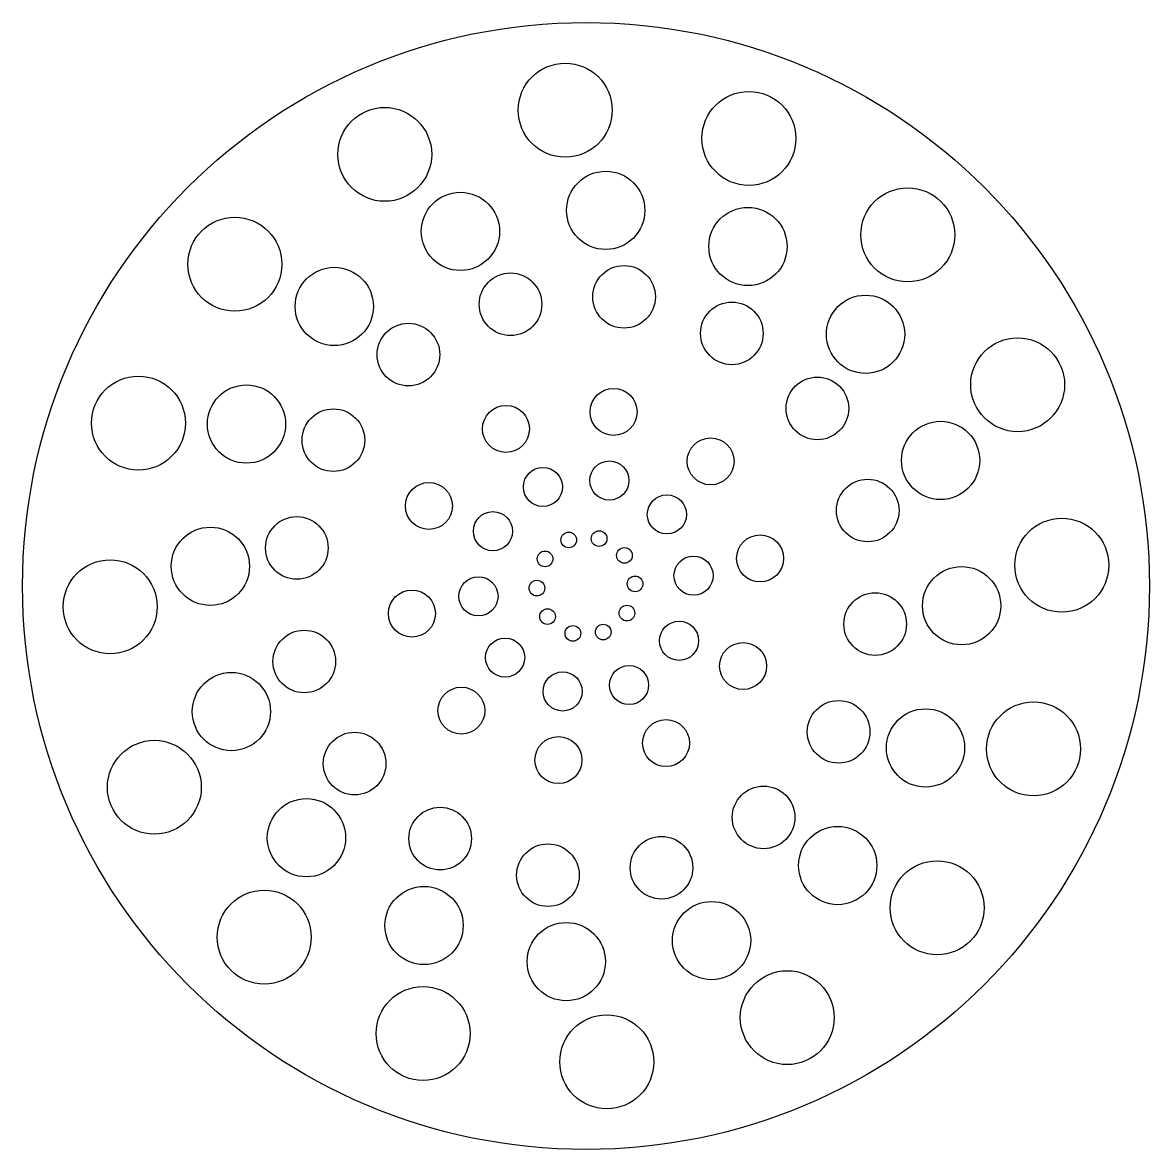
# Model space of a CAD drawing. Extents: x -36 to 36, y -36 to 36.
import ezdxf

# ---------------------------------------------------------------- set-up
doc = ezdxf.new("R2010")
doc.units = 0
for name, color, linetype in [('Edge', 7, 'CONTINUOUS'), ('Edge001', 7, 'CONTINUOUS'), ('Edge002', 7, 'CONTINUOUS'), ('Edge003', 7, 'CONTINUOUS'), ('Edge004', 7, 'CONTINUOUS'), ('Edge005', 7, 'CONTINUOUS'), ('Edge006', 7, 'CONTINUOUS'), ('Edge007', 7, 'CONTINUOUS'), ('Edge008', 7, 'CONTINUOUS'), ('Edge009', 7, 'CONTINUOUS'), ('Edge010', 7, 'CONTINUOUS'), ('Edge011', 7, 'CONTINUOUS'), ('Edge012', 7, 'CONTINUOUS'), ('Edge013', 7, 'CONTINUOUS'), ('Edge014', 7, 'CONTINUOUS'), ('Edge015', 7, 'CONTINUOUS'), ('Edge016', 7, 'CONTINUOUS'), ('Edge017', 7, 'CONTINUOUS'), ('Edge018', 7, 'CONTINUOUS'), ('Edge019', 7, 'CONTINUOUS'), ('Edge020', 7, 'CONTINUOUS'), ('Edge021', 7, 'CONTINUOUS'), ('Edge022', 7, 'CONTINUOUS'), ('Edge023', 7, 'CONTINUOUS'), ('Edge024', 7, 'CONTINUOUS'), ('Edge025', 7, 'CONTINUOUS'), ('Edge026', 7, 'CONTINUOUS'), ('Edge027', 7, 'CONTINUOUS'), ('Edge028', 7, 'CONTINUOUS'), ('Edge029', 7, 'CONTINUOUS'), ('Edge030', 7, 'CONTINUOUS'), ('Edge031', 7, 'CONTINUOUS'), ('Edge032', 7, 'CONTINUOUS'), ('Edge033', 7, 'CONTINUOUS'), ('Edge034', 7, 'CONTINUOUS'), ('Edge035', 7, 'CONTINUOUS'), ('Edge036', 7, 'CONTINUOUS'), ('Edge037', 7, 'CONTINUOUS'), ('Edge038', 7, 'CONTINUOUS'), ('Edge039', 7, 'CONTINUOUS'), ('Edge040', 7, 'CONTINUOUS'), ('Edge041', 7, 'CONTINUOUS'), ('Edge042', 7, 'CONTINUOUS'), ('Edge043', 7, 'CONTINUOUS'), ('Edge044', 7, 'CONTINUOUS'), ('Edge045', 7, 'CONTINUOUS'), ('Edge046', 7, 'CONTINUOUS'), ('Edge047', 7, 'CONTINUOUS'), ('Edge048', 7, 'CONTINUOUS'), ('Edge049', 7, 'CONTINUOUS'), ('Edge050', 7, 'CONTINUOUS'), ('Edge051', 7, 'CONTINUOUS'), ('Edge052', 7, 'CONTINUOUS'), ('Edge053', 7, 'CONTINUOUS'), ('Edge054', 7, 'CONTINUOUS'), ('Edge055', 7, 'CONTINUOUS'), ('Edge056', 7, 'CONTINUOUS'), ('Edge057', 7, 'CONTINUOUS'), ('Edge058', 7, 'CONTINUOUS'), ('Edge059', 7, 'CONTINUOUS'), ('Edge060', 7, 'CONTINUOUS'), ('Edge061', 7, 'CONTINUOUS'), ('Edge062', 7, 'CONTINUOUS'), ('Edge063', 7, 'CONTINUOUS'), ('Edge064', 7, 'CONTINUOUS'), ('Edge065', 7, 'CONTINUOUS'), ('Edge066', 7, 'CONTINUOUS'), ('Edge067', 7, 'CONTINUOUS'), ('Edge068', 7, 'CONTINUOUS'), ('Edge069', 7, 'CONTINUOUS'), ('Edge070', 7, 'CONTINUOUS'), ('Edge071', 7, 'CONTINUOUS'), ('Edge072', 7, 'CONTINUOUS'), ('Edge073', 7, 'CONTINUOUS'), ('Edge074', 7, 'CONTINUOUS'), ('Edge075', 7, 'CONTINUOUS'), ('Edge076', 7, 'CONTINUOUS'), ('Edge077', 7, 'CONTINUOUS'), ('Edge078', 7, 'CONTINUOUS')]:
    doc.layers.add(name, color=color, linetype=linetype)

msp = doc.modelspace()

# ---------------------------------------------------------------- linework, layer by layer
at = {"layer": 'Edge'}
msp.add_circle((0, 0), 36, dxfattribs=at)
at = {"layer": 'Edge001'}
msp.add_circle((-20.5572, -22.4343), 3, dxfattribs=at)
at = {"layer": 'Edge002'}
msp.add_circle((-10.4072, -28.5935), 3, dxfattribs=at)
at = {"layer": 'Edge003'}
msp.add_circle((-10.3469, -21.6928), 2.5, dxfattribs=at)
at = {"layer": 'Edge004'}
msp.add_circle((-1.25785, -24.0012), 2.5, dxfattribs=at)
at = {"layer": 'Edge005'}
msp.add_circle((-2.43235, -18.4755), 2, dxfattribs=at)
at = {"layer": 'Edge006'}
msp.add_circle((-27.5776, -12.8596), 3, dxfattribs=at)
at = {"layer": 'Edge007'}
msp.add_circle((-17.8608, -16.0819), 2.5, dxfattribs=at)
at = {"layer": 'Edge008'}
msp.add_circle((-30.3996, -1.32727), 3, dxfattribs=at)
at = {"layer": 'Edge009'}
msp.add_circle((-22.6555, -8.02275), 2.5, dxfattribs=at)
at = {"layer": 'Edge010'}
msp.add_circle((-18, -4.82309), 2, dxfattribs=at)
at = {"layer": 'Edge011'}
msp.add_circle((-9.31749, -16.1384), 2, dxfattribs=at)
at = {"layer": 'Edge012'}
msp.add_circle((-14.7841, -11.3443), 2, dxfattribs=at)
at = {"layer": 'Edge013'}
msp.add_circle((-1.76197, -11.1246), 1.5, dxfattribs=at)
at = {"layer": 'Edge014'}
msp.add_circle((-11.1246, -1.76197), 1.5, dxfattribs=at)
at = {"layer": 'Edge015'}
msp.add_circle((-7.96434, -7.96434), 1.5, dxfattribs=at)
at = {"layer": 'Edge016'}
msp.add_circle((-5.16846, -4.57267), 1.25, dxfattribs=at)
at = {"layer": 'Edge017'}
msp.add_circle((-1.49363, -6.73732), 1.25, dxfattribs=at)
at = {"layer": 'Edge018'}
msp.add_circle((-6.86912, -0.661421), 1.25, dxfattribs=at)
at = {"layer": 'Edge019'}
msp.add_circle((-0.839288, -3.02637), 0.5, dxfattribs=at)
at = {"layer": 'Edge020'}
msp.add_circle((-2.45786, -1.95507), 0.5, dxfattribs=at)
at = {"layer": 'Edge021'}
msp.add_circle((-3.13761, -0.136991), 0.5, dxfattribs=at)
at = {"layer": 'Edge022'}
msp.add_circle((1.32727, -30.3996), 3, dxfattribs=at)
at = {"layer": 'Edge023'}
msp.add_circle((12.8596, -27.5776), 3, dxfattribs=at)
at = {"layer": 'Edge024'}
msp.add_circle((8.02275, -22.6555), 2.5, dxfattribs=at)
at = {"layer": 'Edge025'}
msp.add_circle((4.82309, -18), 2, dxfattribs=at)
at = {"layer": 'Edge026'}
msp.add_circle((16.0819, -17.8608), 2.5, dxfattribs=at)
at = {"layer": 'Edge027'}
msp.add_circle((22.4343, -20.5572), 3, dxfattribs=at)
at = {"layer": 'Edge028'}
msp.add_circle((5.11342, -10.0357), 1.5, dxfattribs=at)
at = {"layer": 'Edge029'}
msp.add_circle((11.3443, -14.7841), 2, dxfattribs=at)
at = {"layer": 'Edge030'}
msp.add_circle((16.1384, -9.31749), 2, dxfattribs=at)
at = {"layer": 'Edge031'}
msp.add_circle((2.75173, -6.32853), 1.25, dxfattribs=at)
at = {"layer": 'Edge032'}
msp.add_circle((1.09986, -2.94171), 0.5, dxfattribs=at)
at = {"layer": 'Edge033'}
msp.add_circle((2.6189, -1.73341), 0.5, dxfattribs=at)
at = {"layer": 'Edge034'}
msp.add_circle((5.94601, -3.50247), 1.25, dxfattribs=at)
at = {"layer": 'Edge035'}
msp.add_circle((10.0357, -5.11342), 1.5, dxfattribs=at)
at = {"layer": 'Edge036'}
msp.add_circle((21.6928, -10.3469), 2.5, dxfattribs=at)
at = {"layer": 'Edge037'}
msp.add_circle((28.5935, -10.4072), 3, dxfattribs=at)
at = {"layer": 'Edge038'}
msp.add_circle((18.4755, -2.43235), 2, dxfattribs=at)
at = {"layer": 'Edge039'}
msp.add_circle((24.0012, -1.25785), 2.5, dxfattribs=at)
at = {"layer": 'Edge040'}
msp.add_circle((-24.0012, 1.25785), 2.5, dxfattribs=at)
at = {"layer": 'Edge041'}
msp.add_circle((-18.4755, 2.43235), 2, dxfattribs=at)
at = {"layer": 'Edge042'}
msp.add_circle((-28.5935, 10.4072), 3, dxfattribs=at)
at = {"layer": 'Edge043'}
msp.add_circle((-21.6928, 10.3469), 2.5, dxfattribs=at)
at = {"layer": 'Edge044'}
msp.add_circle((-10.0357, 5.11342), 1.5, dxfattribs=at)
at = {"layer": 'Edge045'}
msp.add_circle((-5.94601, 3.50247), 1.25, dxfattribs=at)
at = {"layer": 'Edge046'}
msp.add_circle((-2.6189, 1.73341), 0.5, dxfattribs=at)
at = {"layer": 'Edge047'}
msp.add_circle((-1.09986, 2.94171), 0.5, dxfattribs=at)
at = {"layer": 'Edge048'}
msp.add_circle((-2.75173, 6.32853), 1.25, dxfattribs=at)
at = {"layer": 'Edge049'}
msp.add_circle((-16.1384, 9.31749), 2, dxfattribs=at)
at = {"layer": 'Edge050'}
msp.add_circle((-11.3443, 14.7841), 2, dxfattribs=at)
at = {"layer": 'Edge051'}
msp.add_circle((-5.11342, 10.0357), 1.5, dxfattribs=at)
at = {"layer": 'Edge052'}
msp.add_circle((-22.4343, 20.5572), 3, dxfattribs=at)
at = {"layer": 'Edge053'}
msp.add_circle((-16.0819, 17.8608), 2.5, dxfattribs=at)
at = {"layer": 'Edge054'}
msp.add_circle((-4.82309, 18), 2, dxfattribs=at)
at = {"layer": 'Edge055'}
msp.add_circle((-8.02275, 22.6555), 2.5, dxfattribs=at)
at = {"layer": 'Edge056'}
msp.add_circle((-12.8596, 27.5776), 3, dxfattribs=at)
at = {"layer": 'Edge057'}
msp.add_circle((-1.32727, 30.3996), 3, dxfattribs=at)
at = {"layer": 'Edge058'}
msp.add_circle((3.13761, 0.136991), 0.5, dxfattribs=at)
at = {"layer": 'Edge059'}
msp.add_circle((2.45786, 1.95507), 0.5, dxfattribs=at)
at = {"layer": 'Edge060'}
msp.add_circle((0.839288, 3.02637), 0.5, dxfattribs=at)
at = {"layer": 'Edge061'}
msp.add_circle((6.86912, 0.661421), 1.25, dxfattribs=at)
at = {"layer": 'Edge062'}
msp.add_circle((1.49363, 6.73732), 1.25, dxfattribs=at)
at = {"layer": 'Edge063'}
msp.add_circle((5.16846, 4.57267), 1.25, dxfattribs=at)
at = {"layer": 'Edge064'}
msp.add_circle((7.96434, 7.96434), 1.5, dxfattribs=at)
at = {"layer": 'Edge065'}
msp.add_circle((11.1246, 1.76197), 1.5, dxfattribs=at)
at = {"layer": 'Edge066'}
msp.add_circle((1.76197, 11.1246), 1.5, dxfattribs=at)
at = {"layer": 'Edge067'}
msp.add_circle((14.7841, 11.3443), 2, dxfattribs=at)
at = {"layer": 'Edge068'}
msp.add_circle((9.31749, 16.1384), 2, dxfattribs=at)
at = {"layer": 'Edge069'}
msp.add_circle((18, 4.82309), 2, dxfattribs=at)
at = {"layer": 'Edge070'}
msp.add_circle((22.6555, 8.02275), 2.5, dxfattribs=at)
at = {"layer": 'Edge071'}
msp.add_circle((30.3996, 1.32727), 3, dxfattribs=at)
at = {"layer": 'Edge072'}
msp.add_circle((17.8608, 16.0819), 2.5, dxfattribs=at)
at = {"layer": 'Edge073'}
msp.add_circle((27.5776, 12.8596), 3, dxfattribs=at)
at = {"layer": 'Edge074'}
msp.add_circle((2.43235, 18.4755), 2, dxfattribs=at)
at = {"layer": 'Edge075'}
msp.add_circle((1.25785, 24.0012), 2.5, dxfattribs=at)
at = {"layer": 'Edge076'}
msp.add_circle((10.3469, 21.6928), 2.5, dxfattribs=at)
at = {"layer": 'Edge077'}
msp.add_circle((10.4072, 28.5935), 3, dxfattribs=at)
at = {"layer": 'Edge078'}
msp.add_circle((20.5572, 22.4343), 3, dxfattribs=at)

doc.saveas('drawing.dxf')
